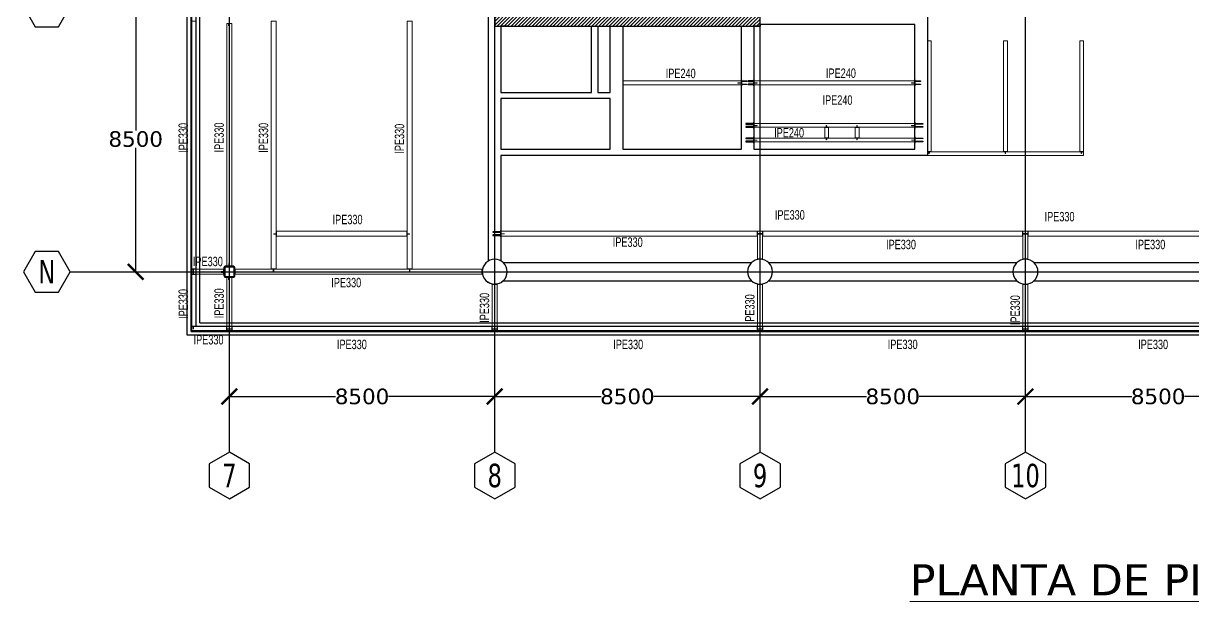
# Model space of a CAD drawing. Header units: millimetres. Extents: x -6598 to 74598, y -11659 to 33736.
# Drawn here: x -6598 to 30854, y -10573 to 7961 of the extents above; entities that cross this region are included whole.
import ezdxf
from ezdxf.enums import TextEntityAlignment as Align

# ---------------------------------------------------------------- set-up
doc = ezdxf.new("R2010")
doc.units = ezdxf.units.MM
for name, color, linetype in [('COTAS', 8, 'Continuous'), ('HCB-ACH_PANT', 253, 'Continuous'), ('HCB-EJES', 1, 'Continuous'), ('HCB-PLATINAS', 5, 'Continuous'), ('HCB-ROTULOS', 2, 'Continuous'), ('HCB_PANTALLAS', 6, 'Continuous')]:
    doc.layers.add(name, color=color, linetype=linetype)
for name, color, linetype, lineweight in [('E_B_PLACA-1', 6, 'Continuous', 25), ('E_COLUMNAS-1', 1, 'Continuous', 25), ('E_COLUMNAS-4', 1, 'Continuous', 25), ('E_TEXTO', 3, 'Continuous', 9), ('E_VIGAS-1', 5, 'Continuous', 25), ('HCB-TEXT-H1', 6, 'Continuous', 18), ('HCB-VIGAS', 4, 'Continuous', 15), ('HCB_VIGAS', 4, 'Continuous', 25)]:
    doc.layers.add(name, color=color, linetype=linetype, lineweight=lineweight)
doc.styles.add('Arial Narrow_4', font='', dxfattribs={"width": 0.85, "height": 0.3})
doc.styles.add('ROMANT', font='romant.shx', dxfattribs={"width": 0.8})
doc.styles.add('VERDANA', font='verdana.ttf')
doc.styles.get('Arial Narrow_4').set_extended_font_data('Arial Narrow')
doc.dimstyles.new('1.125', dxfattribs={"dimscale": 0, "dimtxt": 500, "dimasz": 500, "dimexe": 4, "dimexo": 4, "dimgap": 15, "dimtad": 0, "dimdec": 0, "dimzin": 4, "dimdsep": 46, "dimtxsty": 'ROMANT', "dimblk": 'ARCHTICK', "dimcen": -10, "dimclrd": 256, "dimclrt": 3, "dimadec": 0, "dimazin": 0, "dimtfac": 1, "dimtdec": 0, "dimtix": 1, "dimtmove": 0, "dimatfit": 0, "dimldrblk": 'OBLIQUE', "dimfxl": 0.05, "dimtolj": 1, "dimtzin": 0, "dimarcsym": 0})

# ---------------------------------------------------------------- blocks, each defined once
blk = doc.blocks.new('EST_FLO_BORDILLO_N24 - EST_FLO_BORDILLO_N24-3382717-_98_00m_N_E_-NIVEL-25-CUBIERTA DOC')
at = {"layer": 'E_B_PLACA-1'}
for p, q in [((-75.511, 138.63), (-75.511, 168.194)), ((-75.391, 138.75), (-75.391, 168.074)), ((-75.361, 138.78), (-75.361, 168.044)), ((-75.231, 138.91), (-75.231, 167.914)), ((-75.111, 139.03), (-75.111, 167.794)), ((-75.314, 140.742), (-75.314, 140.762)), ((-75.314, 140.562), (-75.314, 140.582)), ((-75.307, 140.742), (-75.307, 140.762)), ((-75.307, 140.562), (-75.307, 140.582)), ((-75.111, 139.03), (-5.213, 139.03)), ((-4.813, 138.63), (-75.511, 138.63)), ((-75.391, 138.75), (-4.933, 138.75)), ((-75.361, 138.78), (-4.963, 138.78)), ((-75.314, 138.91), (-75.314, 138.93)), ((-75.307, 138.91), (-75.307, 138.93)), ((-5.093, 138.91), (-75.231, 138.91)), ((-74.242, 138.834), (-74.262, 138.834)), ((-74.242, 138.827), (-74.262, 138.827)), ((-74.062, 138.834), (-74.082, 138.834)), ((-74.062, 138.827), (-74.082, 138.827)), ((-65.742, 138.834), (-65.762, 138.834)), ((-65.742, 138.827), (-65.762, 138.827)), ((-65.562, 138.834), (-65.582, 138.834)), ((-65.562, 138.827), (-65.582, 138.827)), ((-57.242, 138.834), (-57.262, 138.834)), ((-57.242, 138.827), (-57.262, 138.827)), ((-57.062, 138.834), (-57.082, 138.834)), ((-57.062, 138.827), (-57.082, 138.827)), ((-48.742, 138.834), (-48.762, 138.834)), ((-48.742, 138.827), (-48.762, 138.827)), ((-48.562, 138.834), (-48.582, 138.834)), ((-48.562, 138.827), (-48.582, 138.827))]:
    blk.add_line(p, q, dxfattribs=at)
blk = doc.blocks.new('_ArchTick')
at = {"color": 0, "linetype": 'ByBlock', "const_width": 0.15}
blk.add_lwpolyline([(-0.5, -0.5), (0.5, 0.5)], dxfattribs=at)
blk = doc.blocks.new('*D297')
at = {"layer": 'COTAS', "color": 0, "lineweight": -2, "transparency": 16777216}
for p, q in [((0, -5776), (0, -3996)), ((8500, -5776), (8500, -3996))]:
    blk.add_line(p, q, dxfattribs=at)
at = {"layer": 'COTAS', "lineweight": -2, "transparency": 16777216}
for p, q in [((0, -4000), (3404, -4000)), ((8500, -4000), (5096, -4000))]:
    blk.add_line(p, q, dxfattribs=at)
at = {"layer": 'Defpoints', "color": 0, "transparency": 16777216}
for p in [(0, -4000), (0, -5780), (8500, -5780)]:
    blk.add_point(p, dxfattribs=at)
at = {"layer": 'COTAS', "lineweight": -2, "transparency": 16777216, "xscale": 500, "yscale": 500, "zscale": 500, "rotation": 180}
blk.add_blockref('_ArchTick', (0, -4000), dxfattribs=at)
at = {"layer": 'COTAS', "lineweight": -2, "transparency": 16777216, "xscale": 500, "yscale": 500, "zscale": 500}
blk.add_blockref('_ArchTick', (8500, -4000), dxfattribs=at)
at = {"layer": 'COTAS', "color": 3, "transparency": 16777216, "insert": (4250, -4000), "char_height": 500, "attachment_point": 5, "style": 'VERDANA'}
blk.add_mtext('\\A1;8500', dxfattribs=at)
blk = doc.blocks.new('_Oblique')
at = {"color": 0, "linetype": 'ByBlock', "lineweight": -2}
blk.add_line((-0.5, -0.5), (0.5, 0.5), dxfattribs=at)
blk = doc.blocks.new('*D298')
at = {"layer": 'COTAS', "color": 0, "lineweight": -2, "transparency": 16777216}
for p, q in [((8500, -5776), (8500, -3996)), ((17000, -5776), (17000, -3996))]:
    blk.add_line(p, q, dxfattribs=at)
at = {"layer": 'COTAS', "lineweight": -2, "transparency": 16777216}
for p, q in [((8500, -4000), (11904, -4000)), ((17000, -4000), (13596, -4000))]:
    blk.add_line(p, q, dxfattribs=at)
at = {"layer": 'Defpoints', "color": 0, "transparency": 16777216}
for p in [(8500, -4000), (8500, -5780), (17000, -5780)]:
    blk.add_point(p, dxfattribs=at)
at = {"layer": 'COTAS', "lineweight": -2, "transparency": 16777216, "xscale": 500, "yscale": 500, "zscale": 500, "rotation": 180}
blk.add_blockref('_ArchTick', (8500, -4000), dxfattribs=at)
at = {"layer": 'COTAS', "lineweight": -2, "transparency": 16777216, "xscale": 500, "yscale": 500, "zscale": 500}
blk.add_blockref('_ArchTick', (17000, -4000), dxfattribs=at)
at = {"layer": 'COTAS', "color": 3, "transparency": 16777216, "insert": (12750, -4000), "char_height": 500, "attachment_point": 5, "style": 'VERDANA'}
blk.add_mtext('\\A1;8500', dxfattribs=at)
blk = doc.blocks.new('*D292')
at = {"layer": 'COTAS', "color": 0, "lineweight": -2, "transparency": 16777216}
for p, q in [((17000, -5776), (17000, -3996)), ((25500, -5776), (25500, -3996))]:
    blk.add_line(p, q, dxfattribs=at)
at = {"layer": 'COTAS', "lineweight": -2, "transparency": 16777216}
for p, q in [((17000, -4000), (20404, -4000)), ((25500, -4000), (22096, -4000))]:
    blk.add_line(p, q, dxfattribs=at)
at = {"layer": 'Defpoints', "color": 0, "transparency": 16777216}
for p in [(17000, -4000), (17000, -5780), (25500, -5780)]:
    blk.add_point(p, dxfattribs=at)
at = {"layer": 'COTAS', "lineweight": -2, "transparency": 16777216, "xscale": 500, "yscale": 500, "zscale": 500, "rotation": 180}
blk.add_blockref('_ArchTick', (17000, -4000), dxfattribs=at)
at = {"layer": 'COTAS', "lineweight": -2, "transparency": 16777216, "xscale": 500, "yscale": 500, "zscale": 500}
blk.add_blockref('_ArchTick', (25500, -4000), dxfattribs=at)
at = {"layer": 'COTAS', "color": 3, "transparency": 16777216, "insert": (21250, -4000), "char_height": 500, "attachment_point": 5, "style": 'VERDANA'}
blk.add_mtext('\\A1;8500', dxfattribs=at)
blk = doc.blocks.new('*D293')
at = {"layer": 'COTAS', "color": 0, "lineweight": -2, "transparency": 16777216}
for p, q in [((25500, -5776), (25500, -3996)), ((34000, -5776), (34000, -3996))]:
    blk.add_line(p, q, dxfattribs=at)
at = {"layer": 'COTAS', "lineweight": -2, "transparency": 16777216}
for p, q in [((25500, -4000), (28904, -4000)), ((34000, -4000), (30596, -4000))]:
    blk.add_line(p, q, dxfattribs=at)
at = {"layer": 'Defpoints', "color": 0, "transparency": 16777216}
for p in [(25500, -4000), (25500, -5780), (34000, -5780)]:
    blk.add_point(p, dxfattribs=at)
at = {"layer": 'COTAS', "lineweight": -2, "transparency": 16777216, "xscale": 500, "yscale": 500, "zscale": 500, "rotation": 180}
blk.add_blockref('_ArchTick', (25500, -4000), dxfattribs=at)
at = {"layer": 'COTAS', "lineweight": -2, "transparency": 16777216, "xscale": 500, "yscale": 500, "zscale": 500}
blk.add_blockref('_ArchTick', (34000, -4000), dxfattribs=at)
at = {"layer": 'COTAS', "color": 3, "transparency": 16777216, "insert": (29750, -4000), "char_height": 500, "attachment_point": 5, "style": 'VERDANA'}
blk.add_mtext('\\A1;8500', dxfattribs=at)
blk = doc.blocks.new('*D282')
at = {"layer": 'COTAS', "color": 0, "lineweight": -2, "transparency": 16777216}
for p, q in [((-5094, 8500), (-2996, 8500)), ((-5094, 0), (-2996, 0))]:
    blk.add_line(p, q, dxfattribs=at)
at = {"layer": 'COTAS', "lineweight": -2, "transparency": 16777216}
for p, q in [((-3000, 8500), (-3000, 4526)), ((-3000, 0), (-3000, 3974))]:
    blk.add_line(p, q, dxfattribs=at)
at = {"layer": 'Defpoints', "color": 0, "transparency": 16777216}
for p in [(-5098, 8500), (-3000, 8500), (-5098, 0)]:
    blk.add_point(p, dxfattribs=at)
at = {"layer": 'COTAS', "lineweight": -2, "transparency": 16777216, "xscale": 500, "yscale": 500, "zscale": 500}
for p, rotation in [((-3000, 8500), 90), ((-3000, 0), 270)]:
    blk.add_blockref('_ArchTick', p, dxfattribs=dict(at, rotation=rotation))
at = {"layer": 'COTAS', "color": 3, "transparency": 16777216, "insert": (-3000, 4250), "char_height": 500, "attachment_point": 5, "rotation": 0.01, "style": 'VERDANA'}
blk.add_mtext('\\A1;8500', dxfattribs=at)

msp = doc.modelspace()

# ---------------------------------------------------------------- hatches: boundary and pattern name
at = {"layer": 'HCB-ACH_PANT'}
h = msp.add_hatch(dxfattribs=at)
h.set_pattern_fill('ANSI31', color=256, scale=25)
h.set_pattern_definition([(45, (-21179.4, -55448.73), (-56.1266, 56.1266), [])])
h.paths.add_polyline_path([(8500.2, 8370.2), (8500.2, 7870.2), (17000.2, 7870.2), (17000.2, 8370.2), (12600.2, 8370.2), (12600.2, 17130.2), (17000.2, 17130.2), (17000.2, 17630.2), (8500.2, 17630.2), (8500.2, 17130.2), (12200.2, 17130.2), (12200.2, 8370.2)])

# ---------------------------------------------------------------- linework, layer by layer
at = {"layer": 'E_COLUMNAS-1'}
for p, q in [((8764.6, -300), (8712.1, -339.1)), ((16904.6, -388.5), (16843.7, -368.2)), ((8591.7, -389.4), (8526.9, -399.1))]:
    msp.add_line(p, q, dxfattribs=at)
msp.add_lwpolyline([(175, 125, 0.3033467), (144.1, 171.2, 0.0984914), (125, 175), (-125, 175, 0.0984914), (-144.1, 171.2, 0.0984914), (-160.4, 160.4, 0.0984914), (-171.2, 144.1, 0.0984914), (-175, 125), (-175, -125, 0.4142136), (-125, -175), (125, -175, 0.4142136), (175, -125), (175, 125)], format="xyb", dxfattribs=at)
msp.add_lwpolyline([(-125, 150, 0.1316525), (-137.5, 146.7, 0.1316525), (-146.7, 137.5, 0.1316525), (-150, 125), (-150, -125, 0.1316525), (-146.7, -137.5, 0.1316525), (-137.5, -146.7, 0.1316525), (-125, -150), (125, -150, 0.1316525), (137.5, -146.7, 0.1316525), (146.7, -137.5, 0.1316525), (150, -125), (150, 125, 0.1316525), (146.7, 137.5, 0.1316525), (137.5, 146.7, 0.1316525), (125, 150)], format="xyb", close=True, dxfattribs=at)
msp.add_lwpolyline([(8397.1, -386.5), (8335.4, -364.6), (8278.2, -332.9)], dxfattribs=at)
at = {"layer": 'E_COLUMNAS-4'}
for points in [[(8900, 0, 1), (8100, 0, 1)], [(17400, 0, 1), (16600, 0, 1)], [(25900, 0, 1), (25100, 0, 1)]]:
    msp.add_lwpolyline(points, format="xyb", close=True, dxfattribs=at)
at = {"layer": 'E_VIGAS-1', "color": 30, "true_color": 0xf26722}
for p, q in [((8300, 346.4), (8300, 25153.6)), ((8700, 7870.2), (8700, 5750)), ((8700, 5550), (8700, 3927.9)), ((8700, 3727.9), (8700, 346.4)), ((8764.6, 300), (16735.4, 300)), ((17264.6, 300), (25235.4, 300)), ((25764.6, 300), (33735.4, 300)), ((16735.4, -300), (8764.6, -300)), ((25235.4, -300), (17264.6, -300)), ((33735.4, -300), (25764.6, -300))]:
    msp.add_line(p, q, dxfattribs=at)
at = {"layer": 'E_VIGAS-1'}
msp.add_line((8900, 7870.1), (8700, 7870.1), dxfattribs=at)
at = {"layer": 'E_VIGAS-1', "color": 30, "true_color": 0xf26722}
for points in [[(8700, 25153.6), (8700, 21462.8), (22361.6, 21462.8), (22361.6, 3727.9), (8700, 3727.9)], [(8700, 5750), (11600, 5750), (11600, 7870.2)], [(11800, 7870.2), (11800, 5750), (12200.2, 5750), (12200.2, 7870.1), (12200.2, 7870.1)], [(12600.2, 7870.2), (12600.2, 3927.9), (16400.2, 3927.9), (16400.2, 7870.2)]]:
    msp.add_lwpolyline(points, dxfattribs=at)
for points in [[(17000.2, 7920.1), (17000.2, 7870.2), (16800.2, 7870.2), (16800.2, 3927.9), (21961.6, 3927.9), (21961.6, 7920.1)], [(8700, 5550), (8700, 3927.9), (12200.2, 3927.9), (12200.2, 5550)]]:
    msp.add_lwpolyline(points, close=True, dxfattribs=at)
at = {"layer": 'HCB-EJES'}
for p, q in [((0.1, -5780.2), (0.1, 31280.5)), ((8500.1, -5780.2), (8500.1, 31280.5)), ((17000.1, -5780.2), (17000.1, 31280.5)), ((25500.1, -5780.2), (25500.1, 31280.5)), ((-5098.2, 0), (73098.4, 0))]:
    msp.add_line(p, q, dxfattribs=at)
at = {"layer": 'HCB-PLATINAS', "color": 4}
for points in [[(16406.2, 5955), (16406.2, 6155), (16400.2, 6155), (16400.2, 5955)], [(16794.2, 5955), (16794.2, 6155), (16800.2, 6155), (16800.2, 5955)], [(21967.6, 5955), (21967.6, 6155), (21961.6, 6155), (21961.6, 5955)], [(16794.2, 4589.1), (16794.2, 4789.1), (16800.2, 4789.1), (16800.2, 4589.1)], [(21967.6, 4589.1), (21967.6, 4789.1), (21961.6, 4789.1), (21961.6, 4589.1)], [(16794.2, 4121), (16794.2, 4321), (16800.2, 4321), (16800.2, 4121)], [(21967.6, 4121), (21967.6, 4321), (21961.6, 4321), (21961.6, 4121)], [(8694, 1120), (8694, 1320), (8700, 1320), (8700, 1120)]]:
    msp.add_lwpolyline(points, close=True, dxfattribs=at)
at = {"layer": 'HCB-PLATINAS', "color": 5}
for points in [[(16407.7, 6105.5), (16406.2, 6109.1), (16407.7, 6112.7), (16408.6, 6114.7), (16414.2, 6117.1), (16451.7, 6117.1), (16581.2, 6117.1), (16581.2, 6101.1), (16451.7, 6101.1), (16414.2, 6101.1), (16408.6, 6103.4)], [(16407.7, 6005.5), (16406.2, 6009.1), (16407.7, 6012.7), (16408.6, 6014.7), (16414.2, 6017.1), (16451.7, 6017.1), (16581.2, 6017.1), (16581.2, 6001.1), (16451.7, 6001.1), (16414.2, 6001.1), (16408.6, 6003.4)], [(16792.7, 6105.5), (16794.2, 6109.1), (16792.7, 6112.7), (16791.9, 6114.7), (16786.2, 6117.1), (16748.7, 6117.1), (16619.2, 6117.1), (16619.2, 6101.1), (16748.7, 6101.1), (16786.2, 6101.1), (16791.9, 6103.4)], [(16792.7, 6005.5), (16794.2, 6009.1), (16792.7, 6012.7), (16791.9, 6014.7), (16786.2, 6017.1), (16748.7, 6017.1), (16619.2, 6017.1), (16619.2, 6001.1), (16748.7, 6001.1), (16786.2, 6001.1), (16791.9, 6003.4)], [(21969.1, 6105.5), (21967.6, 6109.1), (21969.1, 6112.7), (21970, 6114.7), (21975.6, 6117.1), (22013.1, 6117.1), (22142.6, 6117.1), (22142.6, 6101.1), (22013.1, 6101.1), (21975.6, 6101.1), (21970, 6103.4)], [(21969.1, 6005.5), (21967.6, 6009.1), (21969.1, 6012.7), (21970, 6014.7), (21975.6, 6017.1), (22013.1, 6017.1), (22142.6, 6017.1), (22142.6, 6001.1), (22013.1, 6001.1), (21975.6, 6001.1), (21970, 6003.4)], [(16792.7, 4739.6), (16794.2, 4743.2), (16792.7, 4746.8), (16791.9, 4748.8), (16786.2, 4751.2), (16748.7, 4751.2), (16544.2, 4751.2), (16544.2, 4735.2), (16748.7, 4735.2), (16786.2, 4735.2), (16791.9, 4737.5)], [(16792.7, 4639.6), (16794.2, 4643.2), (16792.7, 4646.8), (16791.9, 4648.8), (16786.2, 4651.2), (16748.7, 4651.2), (16544.2, 4651.2), (16544.2, 4635.2), (16748.7, 4635.2), (16786.2, 4635.2), (16791.9, 4637.5)], [(21969.1, 4739.6), (21967.6, 4743.2), (21969.1, 4746.8), (21970, 4748.8), (21975.6, 4751.2), (22013.1, 4751.2), (22217.6, 4751.2), (22217.6, 4735.2), (22013.1, 4735.2), (21975.6, 4735.2), (21970, 4737.5)], [(21969.1, 4639.6), (21967.6, 4643.2), (21969.1, 4646.8), (21970, 4648.8), (21975.6, 4651.2), (22013.1, 4651.2), (22217.6, 4651.2), (22217.6, 4635.2), (22013.1, 4635.2), (21975.6, 4635.2), (21970, 4637.5)], [(16792.7, 4271.5), (16794.2, 4275.1), (16792.7, 4278.7), (16791.9, 4280.7), (16786.2, 4283.1), (16748.7, 4283.1), (16544.2, 4283.1), (16544.2, 4267.1), (16748.7, 4267.1), (16786.2, 4267.1), (16791.9, 4269.4)], [(16792.7, 4171.5), (16794.2, 4175.1), (16792.7, 4178.7), (16791.9, 4180.7), (16786.2, 4183.1), (16748.7, 4183.1), (16544.2, 4183.1), (16544.2, 4167.1), (16748.7, 4167.1), (16786.2, 4167.1), (16791.9, 4169.4)], [(21969.1, 4271.5), (21967.6, 4275.1), (21969.1, 4278.7), (21970, 4280.7), (21975.6, 4283.1), (22013.1, 4283.1), (22217.6, 4283.1), (22217.6, 4267.1), (22013.1, 4267.1), (21975.6, 4267.1), (21970, 4269.4)], [(21969.1, 4171.5), (21967.6, 4175.1), (21969.1, 4178.7), (21970, 4180.7), (21975.6, 4183.1), (22013.1, 4183.1), (22217.6, 4183.1), (22217.6, 4167.1), (22013.1, 4167.1), (21975.6, 4167.1), (21970, 4169.4)], [(8692.5, 1270.5), (8694, 1274.1), (8692.5, 1277.8), (8691.7, 1279.8), (8686, 1282.1), (8648.5, 1282.1), (8444, 1282.1), (8444, 1266.1), (8648.5, 1266.1), (8686, 1266.1), (8691.7, 1268.5)], [(8692.5, 1170.5), (8694, 1174.1), (8692.5, 1177.8), (8691.7, 1179.8), (8686, 1182.1), (8648.5, 1182.1), (8444, 1182.1), (8444, 1166.1), (8648.5, 1166.1), (8686, 1166.1), (8691.7, 1168.5)]]:
    msp.add_lwpolyline(points, close=True, dxfattribs=at)
at = {"layer": 'HCB-ROTULOS'}
for points in [[(-6223.2, 7850.5), (-5473.2, 7850.5), (-5098.2, 8500), (-5473.2, 9149.5), (-6223.2, 9149.5), (-6598.2, 8500)], [(-6223.2, -649.5), (-5473.2, -649.5), (-5098.2, 0), (-5473.2, 649.5), (-6223.2, 649.5), (-6598.2, 0)], [(-649.4, -6905.2), (0.1, -7280.2), (649.6, -6905.2), (649.6, -6155.2), (0.1, -5780.2), (-649.4, -6155.2)], [(7850.6, -6905.2), (8500.1, -7280.2), (9149.6, -6905.2), (9149.6, -6155.2), (8500.1, -5780.2), (7850.6, -6155.2)], [(16350.6, -6905.2), (17000.1, -7280.2), (17649.6, -6905.2), (17649.6, -6155.2), (17000.1, -5780.2), (16350.6, -6155.2)], [(24850.6, -6905.2), (25500.1, -7280.2), (26149.6, -6905.2), (26149.6, -6155.2), (25500.1, -5780.2), (24850.6, -6155.2)]]:
    msp.add_lwpolyline(points, close=True, dxfattribs=at)
at = {"layer": 'HCB-VIGAS'}
for points in [[(-1068.4, 90), (-1228.4, 90), (-1228.4, 8032.5), (-1068.4, 8032.5)], [(1500, 90), (1340, 90), (1340.1, 8032.5), (1500.1, 8032.5)], [(5858, 90), (5698, 90), (5698.1, 8032.5), (5858.1, 8032.5)], [(22361.6, 3857.9), (22361.6, 7395.9), (22481.6, 7395.9), (22481.6, 3857.9)], [(24801.6, 3857.9), (24801.6, 7395.9), (24921.6, 7395.9), (24921.6, 3857.9)], [(27241.6, 3857.9), (27241.6, 7395.9), (27361.6, 7395.9), (27361.6, 3857.9)], [(16390.2, 5995), (12610.2, 5995), (12610.2, 6115), (16390.2, 6115)], [(16400.2, 6051.9), (16400.2, 6045.9), (16290.2, 6045.9), (16290.2, 6051.9)], [(16800.2, 6051.9), (16800.2, 6045.9), (16910.2, 6045.9), (16910.2, 6051.9)], [(21951.6, 5995), (16810.2, 5995), (16810.2, 6115), (21951.6, 6115)], [(21961.6, 6051.9), (21961.6, 6045.9), (21851.6, 6045.9), (21851.6, 6051.9)], [(16800.2, 4686), (16800.2, 4680), (16910.2, 4680), (16910.2, 4686)], [(21951.6, 4629.1), (16810.2, 4629.1), (16810.2, 4749.1), (21951.6, 4749.1)], [(19070.2, 4291), (19190.2, 4291), (19190.2, 4619.1), (19070.2, 4619.1)], [(19127.1, 4686), (19117.1, 4686), (19117.1, 4629.1), (19127.1, 4629.1)], [(19127.1, 4619.1), (19133.3, 4619.1), (19133.3, 4675.4), (19127.1, 4675.4)], [(20050.2, 4291), (20170.2, 4291), (20170.2, 4619.1), (20050.2, 4619.1)], [(20107.1, 4686), (20097.1, 4686), (20097.1, 4629.1), (20107.1, 4629.1)], [(20107.1, 4619.1), (20113.3, 4619.1), (20113.3, 4675.4), (20107.1, 4675.4)], [(21961.6, 4686), (21961.6, 4680), (21851.6, 4680), (21851.6, 4686)], [(16800.2, 4217.9), (16800.2, 4211.9), (16910.2, 4211.9), (16910.2, 4217.9)], [(21951.6, 4161), (16810.2, 4161), (16810.2, 4281), (21951.6, 4281)], [(19127.1, 4224.1), (19117.1, 4224.1), (19117.1, 4281), (19127.1, 4281)], [(19127.1, 4291), (19133.3, 4291), (19133.3, 4234.6), (19127.1, 4234.6)], [(20107.1, 4224.1), (20097.1, 4224.1), (20097.1, 4281), (20107.1, 4281)], [(20107.1, 4291), (20113.3, 4291), (20113.3, 4234.6), (20107.1, 4234.6)], [(21961.6, 4217.9), (21961.6, 4211.9), (21851.6, 4211.9), (21851.6, 4217.9)], [(27361.6, 3727.9), (22361.6, 3727.9), (22361.6, 3847.9), (27361.6, 3847.9)], [(22418.5, 3791), (22408.5, 3791), (22408.5, 3847.9), (22418.5, 3847.9)], [(22418.5, 3857.9), (22424.7, 3857.9), (22424.7, 3801.6), (22418.5, 3801.6)], [(24858.5, 3791), (24848.5, 3791), (24848.5, 3847.9), (24858.5, 3847.9)], [(24858.5, 3857.9), (24864.7, 3857.9), (24864.7, 3801.6), (24858.5, 3801.6)], [(27298.5, 3791), (27288.5, 3791), (27288.5, 3847.9), (27298.5, 3847.9)], [(27298.5, 3857.9), (27304.7, 3857.9), (27304.7, 3801.6), (27298.5, 3801.6)], [(1423.5, 1204.1), (1423.5, 1214.1), (1499.8, 1214.1), (1499.8, 1204.1)], [(1509.8, 1220.3), (1509.8, 1214.1), (1433.5, 1214.1), (1433.5, 1220.3)], [(1510, 1137.3), (1510, 1297.3), (5687.8, 1297.2), (5687.8, 1137.3)], [(5687.8, 1220.3), (5687.8, 1214.1), (5764.1, 1214.1), (5764.1, 1220.3)], [(5774.1, 1204.1), (5774.1, 1214.1), (5697.8, 1214.1), (5697.8, 1204.1)], [(8700, 1216.3), (8700, 1210.3), (8810, 1210.3), (8810, 1216.3)], [(8710, 1140.1), (8710, 1300), (16910, 1300), (16910, 1140.1)], [(16910, 1223.1), (16910, 1216.9), (16986.2, 1216.9), (16986.2, 1223.1)], [(16920, 410), (17080, 410), (17080.2, 1300), (16920.2, 1300)], [(16996.2, 1206.9), (16996.2, 1216.9), (16920, 1216.9), (16920, 1206.9)], [(17003.8, 1206.9), (17003.8, 1216.9), (17080, 1216.9), (17080, 1206.9)], [(17090, 1223.1), (17090, 1216.9), (17013.8, 1216.9), (17013.8, 1223.1)], [(17090, 1140.1), (17090, 1300), (25410, 1300), (25410, 1140.1)], [(25410, 1223.1), (25410, 1216.9), (25486.2, 1216.9), (25486.2, 1223.1)], [(25419.9, 410), (25579.9, 410), (25580, 1300), (25420, 1300)], [(25496.2, 1206.9), (25496.2, 1216.9), (25420, 1216.9), (25420, 1206.9)], [(25503.8, 1206.9), (25503.8, 1216.9), (25580, 1216.9), (25580, 1206.9)], [(25590, 1223.1), (25590, 1216.9), (25513.8, 1216.9), (25513.8, 1223.1)], [(25590, 1140.1), (25590, 1300), (33910, 1300), (33910, 1140.1)], [(-1151.5, 3.7), (-1161.5, 3.7), (-1161.5, 80), (-1151.5, 80)], [(-1151.5, 90), (-1145.3, 90), (-1145.3, 14.3), (-1151.5, 14.3)], [(185, -80), (185, 80), (8090, 80), (8090, -80)], [(1417, 3.7), (1407, 3.7), (1407, 80), (1417, 80)], [(1417, 90), (1423.2, 90), (1423.2, 14.3), (1417, 14.3)], [(5775, 3.7), (5765, 3.7), (5765, 80), (5775, 80)], [(5775, 90), (5781.2, 90), (5781.2, 14.3), (5775, 14.3)], [(-1228.4, -1742), (-1068.4, -1742), (-1068.4, -90), (-1228.4, -90)], [(-1151.5, -3.8), (-1161.5, -3.8), (-1161.5, -80), (-1151.5, -80)], [(-1151.5, -90), (-1145.3, -90), (-1145.3, -14.3), (-1151.5, -14.3)], [(-80, -1912), (80, -1912), (80, -186.4), (-80, -186.4)], [(8420, -1912), (8580, -1912), (8580, -410), (8420, -410)], [(16920, -1912), (17080, -1912), (17080, -410), (16920, -410)], [(25419.9, -1912), (25579.9, -1912), (25579.9, -410.1), (25419.9, -410.1)], [(-1151.5, -1828.2), (-1161.5, -1828.2), (-1161.5, -1752), (-1151.5, -1752)], [(-1151.5, -1742), (-1145.3, -1742), (-1145.3, -1817.7), (-1151.5, -1817.7)], [(-90, -1828.9), (-90, -1835.1), (-13.8, -1835.1), (-13.8, -1828.9)], [(-3.8, -1845.1), (-3.8, -1835.1), (-80, -1835.1), (-80, -1845.1)], [(3.7, -1845.1), (3.7, -1835.1), (80, -1835.1), (80, -1845.1)], [(90, -1828.9), (90, -1835.1), (13.8, -1835.1), (13.8, -1828.9)], [(90, -1752), (90, -1911.9), (8410, -1911.9), (8410, -1752)], [(8410, -1828.9), (8410, -1835.1), (8486.2, -1835.1), (8486.2, -1828.9)], [(8496.2, -1845.1), (8496.2, -1835.1), (8420, -1835.1), (8420, -1845.1)], [(8503.7, -1845.1), (8503.7, -1835.1), (8580, -1835.1), (8580, -1845.1)], [(8590, -1828.9), (8590, -1835.1), (8513.7, -1835.1), (8513.7, -1828.9)], [(8590, -1752), (8590, -1911.9), (16910, -1911.9), (16910, -1752)], [(16910, -1828.9), (16910, -1835.1), (16986.2, -1835.1), (16986.2, -1828.9)], [(16996.2, -1845.1), (16996.2, -1835.1), (16920, -1835.1), (16920, -1845.1)], [(17003.7, -1845.1), (17003.7, -1835.1), (17080, -1835.1), (17080, -1845.1)], [(17090, -1828.9), (17090, -1835.1), (17013.7, -1835.1), (17013.7, -1828.9)], [(17089.9, -1752), (17089.9, -1911.9), (25409.9, -1911.9), (25409.9, -1752)], [(25409.9, -1828.9), (25409.9, -1835.1), (25486.2, -1835.1), (25486.2, -1828.9)], [(25496.2, -1845.1), (25496.2, -1835.1), (25419.9, -1835.1), (25419.9, -1845.1)], [(25503.7, -1845.1), (25503.7, -1835.1), (25579.9, -1835.1), (25579.9, -1845.1)], [(25589.9, -1828.9), (25589.9, -1835.1), (25513.7, -1835.1), (25513.7, -1828.9)], [(25589.9, -1752), (25589.9, -1911.9), (33909.9, -1911.9), (33909.9, -1752)]]:
    msp.add_lwpolyline(points, close=True, dxfattribs=at)
for points in [[(-80.1, 185), (-80, 7960.2), (80, 7960.2), (79.9, 185), (-80.1, 185)], [(-1228.4, -80), (-1228.4, 80), (-184.8, 80), (-184.8, -80), (-1228.4, -80)], [(-1228.4, -1912), (-1228.4, -1752), (-90, -1752), (-90, -1912), (-1228.4, -1912)]]:
    msp.add_lwpolyline(points, dxfattribs=at)
at = {"layer": 'HCB_PANTALLAS'}
msp.add_lwpolyline([(8500.2, 8370.2), (8500.2, 7870.2), (17000.2, 7870.2), (17000.2, 8370.2), (12600.2, 8370.2), (12600.2, 17130.2), (17000.2, 17130.2), (17000.2, 17630.2), (8500.2, 17630.2), (8500.2, 17130.2), (12200.2, 17130.2), (12200.2, 8370.2)], close=True, dxfattribs=at)
at = {"layer": 'HCB_VIGAS'}
for points in [[(-3.9, 7970.2), (-3.9, 7884.5), (-13.9, 7884.5), (-13.9, 7970.2), (-3.9, 7970.2)], [(-3.9, 175), (-3.9, 260.7), (-13.9, 260.7), (-13.9, 175), (-3.9, 175)], [(-260.7, -13.8), (-175, -13.8), (-175, -3.8), (-260.7, -3.8), (-260.7, -13.8)], [(-3.8, -175), (-3.8, -260.7), (-13.8, -260.7), (-13.8, -175), (-3.8, -175)], [(271, -13.8), (185.3, -13.8), (185.3, -3.8), (271, -3.8), (271, -13.8)]]:
    msp.add_lwpolyline(points, dxfattribs=at)

# ---------------------------------------------------------------- block references
at = {"layer": 'E_B_PLACA-1', "xscale": 1000, "yscale": 1000, "zscale": 1000}
msp.add_blockref('EST_FLO_BORDILLO_N24 - EST_FLO_BORDILLO_N24-3382717-_98_00m_N_E_-NIVEL-25-CUBIERTA DOC', (74162.1, -140662.4), dxfattribs=at)

# ---------------------------------------------------------------- texts
at = {"layer": 'E_TEXTO', "char_height": 300, "width": 1206.139, "attachment_point": 1, "style": 'Arial Narrow_4'}
for s, insert in [('IPE240', (13978.1, 6506.4)), ('IPE240', (19110.8, 6514.3)), ('IPE240', (19000.9, 5652.2)), ('IPE240', (17449.9, 4607.2)), ('IPE330', (17473.2, 1972.1)), ('IPE330', (26113.9, 1915.9)), ('IPE330', (3307.4, 1824.5)), ('IPE330', (12281.8, 1099.6)), ('IPE330', (21034.9, 1023.5)), ('IPE330', (29021.2, 1023.5)), ('IPE330', (-1167.8, 479.3)), ('IPE330', (3264.6, -196.7)), ('IPE330', (21089.1, -2177.4)), ('IPE330', (29110.7, -2177.4))]:
    msp.add_mtext(s, dxfattribs=dict(at, insert=insert))
for insert, rotation in [((-1627.7, 3810.1), 90), ((-479.3, 3824.6), 90), ((940.7, 3812), 90), ((5298.7, 3784.5), 90), ((-1627.7, -1512.7), 90), ((-479.3, -1490.1), 90), ((8020.7, -1636.2), 90), ((16520.7, -1681.2), 90), ((25020.7, -1709.9), 90), ((-1145.3, -2028.7), 0.00003), ((3445.2, -2178.7), 359.99997), ((12296.8, -2178.7), 359.99997)]:
    msp.add_mtext('IPE330', dxfattribs=dict(at, insert=insert, rotation=rotation))
at = {"layer": 'HCB-ROTULOS', "color": 4, "style": 'VERDANA', "width": 0.7}
for s, p in [('N', (-5848.2, 0)), ('7', (0.1, -6530.2)), ('8', (8500.1, -6530.2)), ('9', (17000.1, -6530.2)), ('10', (25500.1, -6530.2))]:
    msp.add_text(s, height=750, dxfattribs=at).set_placement(p, align=Align.MIDDLE_CENTER)
at = {"layer": 'HCB-TEXT-H1', "style": 'VERDANA'}
msp.add_text('%%UPLANTA DE PISO 25 N.E. +101.35m', height=1000, dxfattribs=at).set_placement((34000.1, -9872.7), align=Align.MIDDLE_CENTER)

# ---------------------------------------------------------------- dimensions: what is measured, and where the dimension line sits
at = {"layer": 'COTAS'}
dim = msp.add_linear_dim(base=(-2999.9, 8500), p1=(-5098.2, 0), p2=(-5098.2, 8500), angle=270, dimstyle='1.125', override={"dimscale": 1, "dimtxsty": 'VERDANA'}, dxfattribs=at)
dim.commit()
dim.dimension.update_dxf_attribs({"geometry": '*D282', "text_midpoint": (-2999.9, 4250), "text_rotation": 0.01})
for base, p1, p2, picture, middle in [((0.1, -4000), (8500.1, -5780.2), (0.1, -5780.2), '*D297', (4250.1, -4000)), ((8500.1, -4000), (17000.1, -5780.2), (8500.1, -5780.2), '*D298', (12750.1, -4000)), ((17000.1, -4000), (25500.1, -5780.2), (17000.1, -5780.2), '*D292', (21250.1, -4000)), ((25500.1, -4000), (34000.1, -5780.2), (25500.1, -5780.2), '*D293', (29750.1, -4000))]:
    dim = msp.add_linear_dim(base=base, p1=p1, p2=p2, dimstyle='1.125', override={"dimscale": 1, "dimtxsty": 'VERDANA'}, dxfattribs=at)
    dim.commit()
    dim.dimension.update_dxf_attribs({"geometry": picture, "text_midpoint": middle})

doc.saveas('drawing.dxf')
